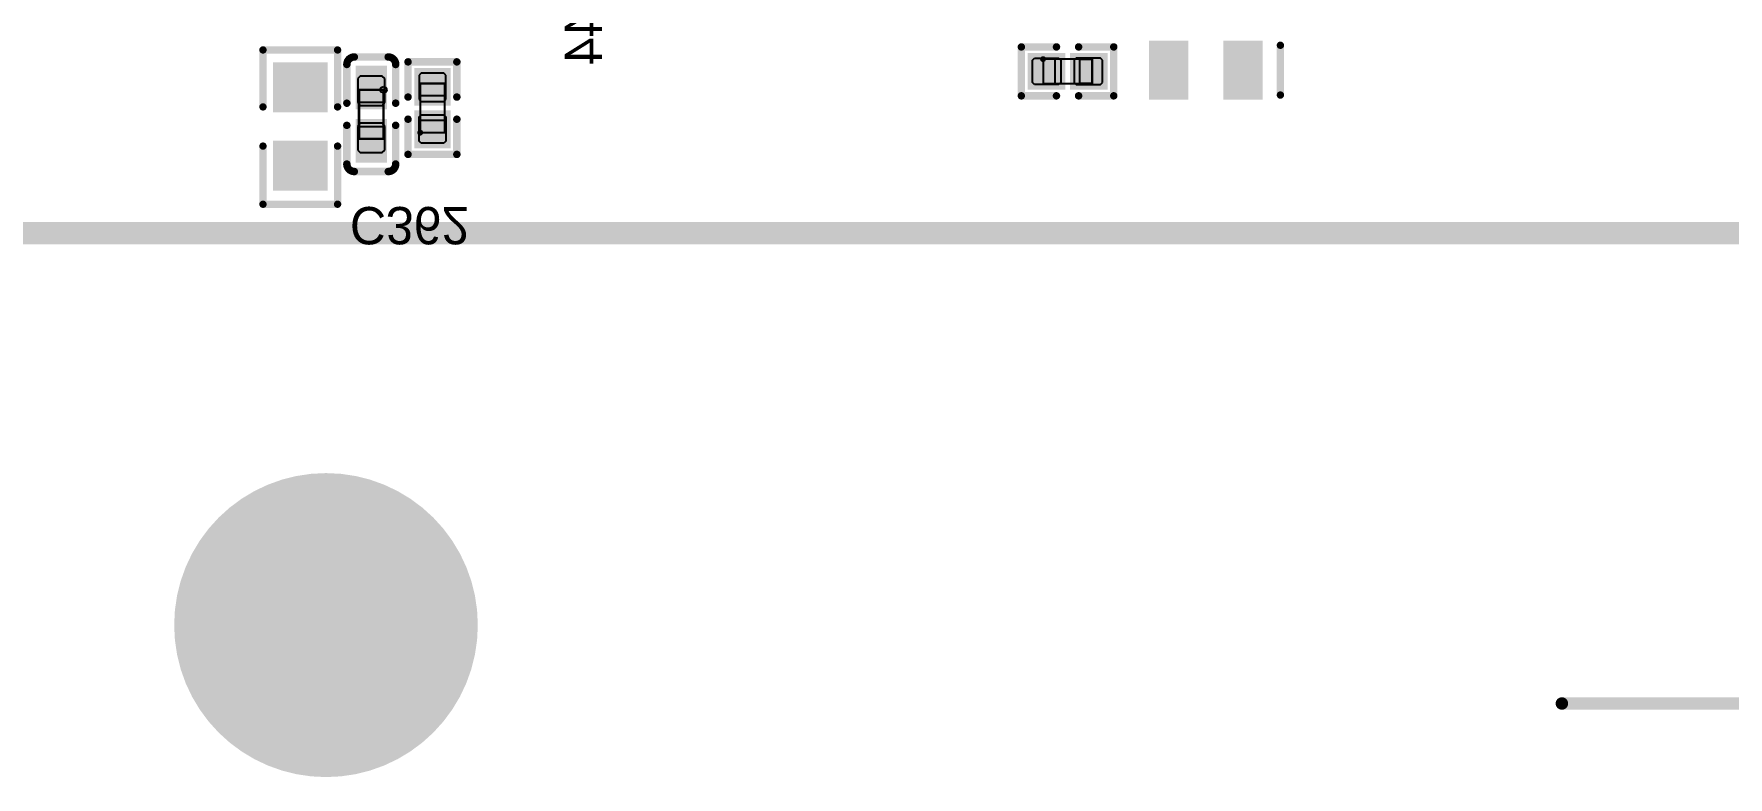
# Model space of a CAD drawing. Header units: millimetres. Extents: x 892 to 1144, y 1011 to 1123.
# Drawn here: x 1052.86 to 1087.47, y 1087.7 to 1102.86 of the extents above; entities that cross this region are included whole.
import ezdxf

# ---------------------------------------------------------------- set-up
doc = ezdxf.new("R2010")
doc.units = ezdxf.units.MM
for name, color, linetype in [('BottomLayer', 5, 'Continuous'), ('BottomOverlay', 54, 'Continuous'), ('BottomPaste', 16, 'Continuous'), ('BottomSolder', 6, 'Continuous'), ('Mechanical10', 56, 'Continuous'), ('Mechanical12', 56, 'Continuous'), ('Mechanical15', 56, 'Continuous'), ('Mechanical16', 56, 'Continuous'), ('Mechanical4', 56, 'Continuous'), ('Mechanical5', 56, 'Continuous'), ('Mechanical6', 56, 'Continuous'), ('MultiLayer', 9, 'Continuous'), ('TopLayer', 1, 'Continuous'), ('TopOverlay', 2, 'Continuous'), ('TopSolder', 216, 'Continuous')]:
    doc.layers.add(name, color=color, linetype=linetype)

msp = doc.modelspace()

# ---------------------------------------------------------------- linework, layer by layer
at = {"layer": 'BottomLayer', "const_width": 3}
msp.add_lwpolyline([(1057.325, 1090.8, 1), (1060.325, 1090.8, 1)], format="xyb", close=True, dxfattribs=at)
at = {"layer": 'BottomLayer'}
for points in [[(1075.738, 1101.625), (1076.338, 1101.625), (1075.738, 1102.625), (1076.338, 1102.625)], [(1077.262, 1101.625), (1077.862, 1101.625), (1077.262, 1102.625), (1077.862, 1102.625)], [(1057.843, 1101.369), (1058.757, 1101.369), (1057.843, 1102.181), (1058.757, 1102.181)], [(1059.48, 1102.165), (1059.48, 1101.375), (1060.02, 1102.165), (1060.02, 1101.375)], [(1073.259, 1101.83), (1073.825, 1101.83), (1073.259, 1102.37), (1073.825, 1102.37)], [(1074.125, 1101.83), (1074.691, 1101.83), (1074.125, 1102.37), (1074.691, 1102.37)], [(1061.27, 1101.5), (1061.27, 1102.066), (1060.73, 1101.5), (1060.73, 1102.066)], [(1059.48, 1101.075), (1059.48, 1100.285), (1060.02, 1101.075), (1060.02, 1100.285)], [(1061.27, 1100.634), (1061.27, 1101.2), (1060.73, 1100.634), (1060.73, 1101.2)], [(1057.843, 1099.769), (1058.757, 1099.769), (1057.843, 1100.581), (1058.757, 1100.581)]]:
    msp.add_solid(points, dxfattribs=at)
at = {"layer": 'BottomOverlay'}
for points, const_width in [([(1057.538, 1101.375), (1057.538, 1102.537)], 0.15), ([(1057.538, 1102.537), (1059.062, 1102.537)], 0.15), ([(1059.062, 1101.375), (1059.062, 1102.537)], 0.15), ([(1059.404, 1102.394), (1060.096, 1102.394)], 0.152), ([(1073.031, 1102.599), (1073.749, 1102.599)], 0.152), ([(1073.031, 1101.601), (1073.031, 1102.599)], 0.152), ([(1074.201, 1102.599), (1074.919, 1102.599)], 0.152), ([(1074.919, 1101.601), (1074.919, 1102.599)], 0.152), ([(1078.324, 1101.617), (1078.324, 1102.633)], 0.15), ([(1059.251, 1101.451), (1059.251, 1102.241)], 0.152), ([(1060.249, 1101.451), (1060.249, 1102.241)], 0.152), ([(1060.501, 1101.576), (1060.501, 1102.294)], 0.152), ([(1060.501, 1102.294), (1061.499, 1102.294)], 0.152), ([(1061.499, 1101.576), (1061.499, 1102.294)], 0.152), ([(1073.031, 1101.601), (1073.749, 1101.601)], 0.152), ([(1074.201, 1101.601), (1074.919, 1101.601)], 0.152), ([(1059.251, 1100.209), (1059.251, 1100.999)], 0.152), ([(1060.249, 1100.209), (1060.249, 1100.999)], 0.152), ([(1060.501, 1100.406), (1060.501, 1101.124)], 0.152), ([(1061.499, 1100.406), (1061.499, 1101.124)], 0.152), ([(1057.538, 1099.389), (1057.538, 1100.575)], 0.15), ([(1059.062, 1099.389), (1059.062, 1100.575)], 0.15), ([(1060.501, 1100.406), (1061.499, 1100.406)], 0.152), ([(1059.404, 1100.056), (1060.096, 1100.056)], 0.152), ([(1057.538, 1099.389), (1059.062, 1099.389)], 0.15)]:
    msp.add_lwpolyline(points, dxfattribs=dict(at, const_width=const_width))
for points, const_width in [([(1057.5, 1102.537, 1), (1057.575, 1102.537, 1)], 0.075), ([(1057.5, 1102.537, 1), (1057.575, 1102.537, 1)], 0.075), ([(1059.024, 1102.537, 1), (1059.099, 1102.537, 1)], 0.075), ([(1059.024, 1102.537, 1), (1059.099, 1102.537, 1)], 0.075), ([(1059.366, 1102.394, 1), (1059.442, 1102.394, 1)], 0.0762), ([(1059.366, 1102.394, 1), (1059.442, 1102.394, 1)], 0.0762), ([(1060.058, 1102.394, 1), (1060.134, 1102.394, 1)], 0.0762), ([(1060.058, 1102.394, 1), (1060.134, 1102.394, 1)], 0.0762), ([(1072.993, 1102.599, 1), (1073.069, 1102.599, 1)], 0.0762), ([(1072.993, 1102.599, 1), (1073.069, 1102.599, 1)], 0.0762), ([(1073.711, 1102.599, 1), (1073.787, 1102.599, 1)], 0.0762), ([(1074.163, 1102.599, 1), (1074.239, 1102.599, 1)], 0.0762), ([(1074.881, 1102.599, 1), (1074.957, 1102.599, 1)], 0.0762), ([(1074.881, 1102.599, 1), (1074.957, 1102.599, 1)], 0.0762), ([(1078.286, 1102.633, 1), (1078.361, 1102.633, 1)], 0.075), ([(1059.213, 1102.241, 1), (1059.289, 1102.241, 1)], 0.0762), ([(1059.213, 1102.241, 1), (1059.289, 1102.241, 1)], 0.0762), ([(1060.21, 1102.241, 1), (1060.287, 1102.241, 1)], 0.0762), ([(1060.21, 1102.241, 1), (1060.287, 1102.241, 1)], 0.0762), ([(1060.463, 1102.294, 1), (1060.539, 1102.294, 1)], 0.0762), ([(1060.463, 1102.294, 1), (1060.539, 1102.294, 1)], 0.0762), ([(1061.46, 1102.294, 1), (1061.537, 1102.294, 1)], 0.0762), ([(1061.46, 1102.294, 1), (1061.537, 1102.294, 1)], 0.0762), ([(1057.5, 1101.375, 1), (1057.575, 1101.375, 1)], 0.075), ([(1059.024, 1101.375, 1), (1059.099, 1101.375, 1)], 0.075), ([(1059.213, 1101.451, 1), (1059.289, 1101.451, 1)], 0.0762), ([(1060.21, 1101.451, 1), (1060.287, 1101.451, 1)], 0.0762), ([(1060.463, 1101.576, 1), (1060.539, 1101.576, 1)], 0.0762), ([(1061.46, 1101.576, 1), (1061.537, 1101.576, 1)], 0.0762), ([(1072.993, 1101.601, 1), (1073.069, 1101.601, 1)], 0.0762), ([(1072.993, 1101.601, 1), (1073.069, 1101.601, 1)], 0.0762), ([(1073.711, 1101.601, 1), (1073.787, 1101.601, 1)], 0.0762), ([(1074.163, 1101.601, 1), (1074.239, 1101.601, 1)], 0.0762), ([(1074.881, 1101.601, 1), (1074.957, 1101.601, 1)], 0.0762), ([(1074.881, 1101.601, 1), (1074.957, 1101.601, 1)], 0.0762), ([(1078.286, 1101.617, 1), (1078.361, 1101.617, 1)], 0.075), ([(1059.213, 1100.999, 1), (1059.289, 1100.999, 1)], 0.0762), ([(1060.21, 1100.999, 1), (1060.287, 1100.999, 1)], 0.0762), ([(1060.463, 1101.124, 1), (1060.539, 1101.124, 1)], 0.0762), ([(1061.46, 1101.124, 1), (1061.537, 1101.124, 1)], 0.0762), ([(1057.5, 1100.575, 1), (1057.575, 1100.575, 1)], 0.075), ([(1059.024, 1100.575, 1), (1059.099, 1100.575, 1)], 0.075), ([(1060.463, 1100.406, 1), (1060.539, 1100.406, 1)], 0.0762), ([(1060.463, 1100.406, 1), (1060.539, 1100.406, 1)], 0.0762), ([(1061.46, 1100.406, 1), (1061.537, 1100.406, 1)], 0.0762), ([(1061.46, 1100.406, 1), (1061.537, 1100.406, 1)], 0.0762), ([(1059.213, 1100.209, 1), (1059.289, 1100.209, 1)], 0.0762), ([(1059.213, 1100.209, 1), (1059.289, 1100.209, 1)], 0.0762), ([(1059.366, 1100.056, 1), (1059.442, 1100.056, 1)], 0.0762), ([(1059.366, 1100.056, 1), (1059.442, 1100.056, 1)], 0.0762), ([(1060.058, 1100.056, 1), (1060.134, 1100.056, 1)], 0.0762), ([(1060.058, 1100.056, 1), (1060.134, 1100.056, 1)], 0.0762), ([(1060.21, 1100.209, 1), (1060.287, 1100.209, 1)], 0.0762), ([(1060.21, 1100.209, 1), (1060.287, 1100.209, 1)], 0.0762), ([(1057.5, 1099.389, 1), (1057.575, 1099.389, 1)], 0.075), ([(1057.5, 1099.389, 1), (1057.575, 1099.389, 1)], 0.075), ([(1059.024, 1099.389, 1), (1059.099, 1099.389, 1)], 0.075), ([(1059.024, 1099.389, 1), (1059.099, 1099.389, 1)], 0.075)]:
    msp.add_lwpolyline(points, format="xyb", close=True, dxfattribs=dict(at, const_width=const_width))
at = {"layer": 'BottomOverlay', "const_width": 0.152}
for points in [[(1059.251, 1102.241, -0.414214), (1059.404, 1102.394)], [(1060.096, 1102.394, -0.414214), (1060.249, 1102.241)], [(1059.404, 1100.056, -0.414214), (1059.251, 1100.209)], [(1060.249, 1100.209, -0.414214), (1060.096, 1100.056)]]:
    msp.add_lwpolyline(points, format="xyb", dxfattribs=at)
at = {"layer": 'BottomPaste'}
for p, q in [((1073.259, 1102.33), (1073.299, 1102.37)), ((1073.259, 1101.87), (1073.259, 1102.33)), ((1073.299, 1102.37), (1073.8, 1102.37)), ((1073.8, 1102.37), (1073.84, 1102.33)), ((1073.84, 1102.33), (1073.84, 1101.87)), ((1074.15, 1102.37), (1074.11, 1102.33)), ((1074.11, 1102.33), (1074.11, 1101.87)), ((1074.651, 1102.37), (1074.15, 1102.37)), ((1074.691, 1102.33), (1074.651, 1102.37)), ((1074.691, 1101.87), (1074.691, 1102.33)), ((1059.525, 1102.005), (1059.475, 1101.955)), ((1059.475, 1101.955), (1059.475, 1101.475)), ((1059.975, 1102.005), (1059.525, 1102.005)), ((1060.025, 1101.955), (1059.975, 1102.005)), ((1060.025, 1101.475), (1060.025, 1101.955)), ((1060.77, 1102.066), (1060.73, 1102.026)), ((1060.73, 1102.026), (1060.73, 1101.525)), ((1061.23, 1102.066), (1060.77, 1102.066)), ((1061.27, 1102.026), (1061.23, 1102.066)), ((1061.27, 1101.525), (1061.27, 1102.026)), ((1073.299, 1101.83), (1073.259, 1101.87)), ((1073.8, 1101.83), (1073.299, 1101.83)), ((1073.84, 1101.87), (1073.8, 1101.83)), ((1074.11, 1101.87), (1074.15, 1101.83)), ((1074.15, 1101.83), (1074.651, 1101.83)), ((1074.651, 1101.83), (1074.691, 1101.87)), ((1059.475, 1101.475), (1059.525, 1101.405)), ((1059.525, 1101.405), (1059.975, 1101.405)), ((1059.975, 1101.405), (1060.025, 1101.475)), ((1060.73, 1101.525), (1060.77, 1101.485)), ((1060.77, 1101.485), (1061.23, 1101.485)), ((1061.23, 1101.485), (1061.27, 1101.525)), ((1060.73, 1101.175), (1060.77, 1101.215)), ((1060.73, 1100.674), (1060.73, 1101.175)), ((1060.77, 1101.215), (1061.23, 1101.215)), ((1061.23, 1101.215), (1061.27, 1101.175)), ((1061.27, 1101.175), (1061.27, 1100.674)), ((1059.525, 1101.045), (1059.475, 1100.975)), ((1059.475, 1100.975), (1059.475, 1100.495)), ((1059.975, 1101.045), (1059.525, 1101.045)), ((1060.025, 1100.975), (1059.975, 1101.045)), ((1060.025, 1100.495), (1060.025, 1100.975)), ((1059.475, 1100.495), (1059.525, 1100.445)), ((1059.525, 1100.445), (1059.975, 1100.445)), ((1059.975, 1100.445), (1060.025, 1100.495)), ((1060.77, 1100.634), (1060.73, 1100.674)), ((1061.23, 1100.634), (1060.77, 1100.634)), ((1061.27, 1100.674), (1061.23, 1100.634))]:
    msp.add_line(p, q, dxfattribs=at)
for points in [[(1075.738, 1101.625), (1076.338, 1101.625), (1075.738, 1102.625), (1076.338, 1102.625)], [(1077.262, 1101.625), (1077.862, 1101.625), (1077.262, 1102.625), (1077.862, 1102.625)], [(1057.843, 1101.369), (1058.757, 1101.369), (1057.843, 1102.181), (1058.757, 1102.181)], [(1059.48, 1102.165), (1059.48, 1101.375), (1060.02, 1102.165), (1060.02, 1101.375)], [(1073.259, 1101.83), (1073.825, 1101.83), (1073.259, 1102.37), (1073.825, 1102.37)], [(1074.125, 1101.83), (1074.691, 1101.83), (1074.125, 1102.37), (1074.691, 1102.37)], [(1061.27, 1101.5), (1061.27, 1102.066), (1060.73, 1101.5), (1060.73, 1102.066)], [(1059.48, 1101.075), (1059.48, 1100.285), (1060.02, 1101.075), (1060.02, 1100.285)], [(1061.27, 1100.634), (1061.27, 1101.2), (1060.73, 1100.634), (1060.73, 1101.2)], [(1057.843, 1099.769), (1058.757, 1099.769), (1057.843, 1100.581), (1058.757, 1100.581)]]:
    msp.add_solid(points, dxfattribs=at)
at = {"layer": 'BottomSolder', "const_width": 3.102}
msp.add_lwpolyline([(1057.274, 1090.8, 1), (1060.376, 1090.8, 1)], format="xyb", close=True, dxfattribs=at)
at = {"layer": 'BottomSolder'}
for points in [[(1073.158, 1101.728), (1073.927, 1101.728), (1073.158, 1102.472), (1073.927, 1102.472)], [(1074.023, 1101.728), (1074.792, 1101.728), (1074.023, 1102.472), (1074.792, 1102.472)], [(1075.636, 1101.523), (1076.44, 1101.523), (1075.636, 1102.727), (1076.44, 1102.727)], [(1077.16, 1101.523), (1077.964, 1101.523), (1077.16, 1102.727), (1077.964, 1102.727)], [(1057.741, 1101.267), (1058.859, 1101.267), (1057.741, 1102.283), (1058.859, 1102.283)], [(1059.429, 1102.216), (1059.429, 1101.324), (1060.071, 1102.216), (1060.071, 1101.324)], [(1061.372, 1101.398), (1061.372, 1102.167), (1060.628, 1101.398), (1060.628, 1102.167)], [(1059.429, 1101.126), (1059.429, 1100.234), (1060.071, 1101.126), (1060.071, 1100.234)], [(1061.372, 1100.533), (1061.372, 1101.302), (1060.628, 1100.533), (1060.628, 1101.302)], [(1057.741, 1099.667), (1058.859, 1099.667), (1057.741, 1100.683), (1058.859, 1100.683)]]:
    msp.add_solid(points, dxfattribs=at)
at = {"layer": 'Mechanical10', "const_width": 0.254}
msp.add_lwpolyline([(1039.275, 1098.7), (1102.875, 1098.7)], dxfattribs=at)
at = {"layer": 'Mechanical12', "const_width": 0.254}
msp.add_lwpolyline([(1039.275, 1098.9), (1102.875, 1098.9)], dxfattribs=at)
at = {"layer": 'Mechanical15'}
for p, q in [((1059.935, 1101.725), (1059.954, 1101.771)), ((1059.954, 1101.771), (1060, 1101.79)), ((1060, 1101.79), (1060, 1101.79)), ((1060, 1101.79), (1060.046, 1101.771)), ((1060.046, 1101.771), (1060.065, 1101.725)), ((1060, 1101.725), (1059.5, 1101.725)), ((1059.5, 1101.725), (1059.5, 1101.475)), ((1059.5, 1101.475), (1060, 1101.475)), ((1059.954, 1101.679), (1059.935, 1101.725)), ((1060, 1101.66), (1059.954, 1101.679)), ((1060, 1101.475), (1060, 1101.725)), ((1060.046, 1101.679), (1060, 1101.66)), ((1060, 1101.66), (1060, 1101.66)), ((1060.065, 1101.725), (1060.046, 1101.679)), ((1059.5, 1100.725), (1059.5, 1100.975)), ((1059.5, 1100.975), (1060, 1100.975)), ((1060, 1100.725), (1059.5, 1100.725)), ((1060, 1100.975), (1060, 1100.725))]:
    msp.add_line(p, q, dxfattribs=at)
at = {"layer": 'Mechanical15', "const_width": 0.0508}
for points in [[(1059.5, 1100.725), (1059.5, 1101.725)], [(1059.5, 1101.725), (1060, 1101.725)], [(1060, 1100.725), (1060, 1101.725)], [(1059.5, 1100.725), (1060, 1100.725)]]:
    msp.add_lwpolyline(points, dxfattribs=at)
at = {"layer": 'Mechanical15', "const_width": 0.0254}
for points in [[(1059.487, 1101.725, 1), (1059.513, 1101.725, 1)], [(1059.487, 1101.725, 1), (1059.513, 1101.725, 1)], [(1059.987, 1101.725, 1), (1060.013, 1101.725, 1)], [(1059.987, 1101.725, 1), (1060.013, 1101.725, 1)], [(1059.487, 1100.725, 1), (1059.513, 1100.725, 1)], [(1059.487, 1100.725, 1), (1059.513, 1100.725, 1)], [(1059.987, 1100.725, 1), (1060.013, 1100.725, 1)], [(1059.987, 1100.725, 1), (1060.013, 1100.725, 1)]]:
    msp.add_lwpolyline(points, format="xyb", close=True, dxfattribs=at)
at = {"layer": 'Mechanical16', "const_width": 0.254}
msp.add_lwpolyline([(1084.075, 1089.2), (1096.075, 1089.2)], dxfattribs=at)
at = {"layer": 'Mechanical16', "const_width": 0.127}
msp.add_lwpolyline([(1084.011, 1089.2, 1), (1084.138, 1089.2, 1)], format="xyb", close=True, dxfattribs=at)
at = {"layer": 'Mechanical4'}
for p, q in [((1074.475, 1102.35), (1073.475, 1102.35)), ((1073.475, 1102.35), (1073.475, 1101.85)), ((1074.475, 1101.85), (1074.475, 1102.35)), ((1060.75, 1101.85), (1060.75, 1100.85)), ((1061.25, 1101.85), (1060.75, 1101.85)), ((1061.25, 1100.85), (1061.25, 1101.85)), ((1073.475, 1101.85), (1074.475, 1101.85)), ((1060.75, 1100.85), (1061.25, 1100.85))]:
    msp.add_line(p, q, dxfattribs=at)
at = {"layer": 'Mechanical5'}
for p, q in [((1073.725, 1102.35), (1073.475, 1102.35)), ((1073.475, 1102.35), (1073.475, 1101.85)), ((1073.725, 1101.85), (1073.725, 1102.35)), ((1074.226, 1102.35), (1074.476, 1102.35)), ((1074.226, 1101.85), (1074.226, 1102.35)), ((1074.476, 1102.35), (1074.476, 1101.85)), ((1060.75, 1101.601), (1060.75, 1101.851)), ((1060.75, 1101.851), (1061.25, 1101.851)), ((1061.25, 1101.851), (1061.25, 1101.601)), ((1073.475, 1101.85), (1073.725, 1101.85)), ((1074.476, 1101.85), (1074.226, 1101.85)), ((1061.25, 1101.601), (1060.75, 1101.601)), ((1060.75, 1101.1), (1060.75, 1100.85)), ((1061.25, 1101.1), (1060.75, 1101.1)), ((1061.25, 1100.85), (1061.25, 1101.1)), ((1060.75, 1100.85), (1061.25, 1100.85))]:
    msp.add_line(p, q, dxfattribs=at)
at = {"layer": 'Mechanical6'}
for points, const_width in [([(1073.505, 1102.35, 1), (1073.445, 1102.35, 1)], 0.06), ([(1073.43, 1102.35, 1), (1073.46, 1102.35, 1)], 0.03), ([(1073.49, 1102.35, 1), (1073.52, 1102.35, 1)], 0.03), ([(1060.78, 1100.85, 1), (1060.72, 1100.85, 1)], 0.06), ([(1060.705, 1100.85, 1), (1060.735, 1100.85, 1)], 0.03), ([(1060.765, 1100.85, 1), (1060.795, 1100.85, 1)], 0.03)]:
    msp.add_lwpolyline(points, format="xyb", close=True, dxfattribs=dict(at, const_width=const_width))
at = {"layer": 'MultiLayer', "const_width": 3}
msp.add_lwpolyline([(1057.325, 1090.8, 1), (1060.325, 1090.8, 1)], format="xyb", close=True, dxfattribs=at)
at = {"layer": 'TopLayer', "const_width": 3}
msp.add_lwpolyline([(1057.325, 1090.8, 1), (1060.325, 1090.8, 1)], format="xyb", close=True, dxfattribs=at)
at = {"layer": 'TopOverlay', "const_width": 0.254}
msp.add_lwpolyline([(1039.275, 1098.8), (1102.875, 1098.8)], dxfattribs=at)
at = {"layer": 'TopSolder', "const_width": 3.102}
msp.add_lwpolyline([(1057.274, 1090.8, 1), (1060.376, 1090.8, 1)], format="xyb", close=True, dxfattribs=at)

# ---------------------------------------------------------------- texts
at = {"layer": 'BottomOverlay', "text_generation_flag": 2}
for s, rotation, p in [('R544', 90, (1064.462, 1104.662)), ('C362', 180, (1059.313, 1099.333))]:
    msp.add_text(s, height=0.762, rotation=rotation, dxfattribs=at).set_placement(p)

doc.saveas('drawing.dxf')
